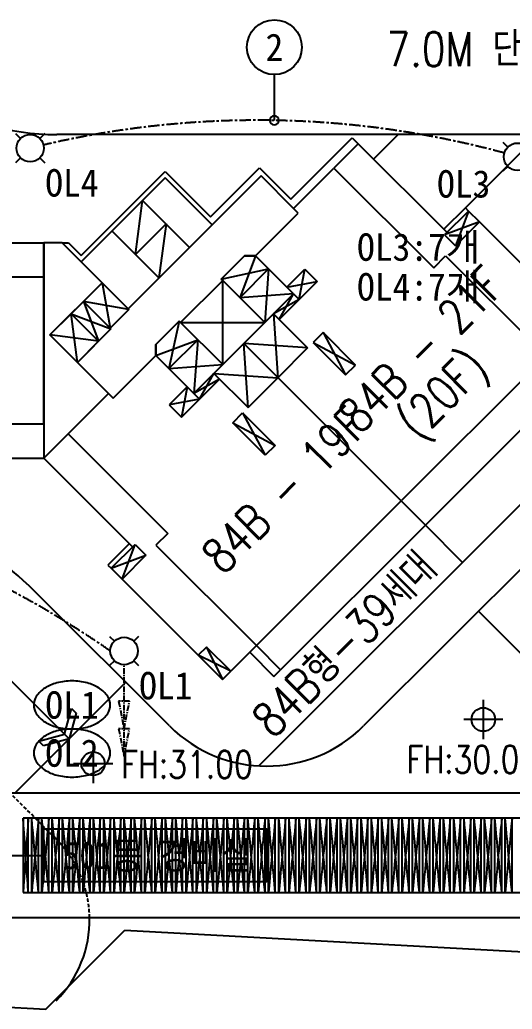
# Model space of a CAD drawing. Header units: millimetres. Extents: x 1145859089 to 1147511753, y -1047484727 to -1047247487.
# Drawn here: x 1146288014 to 1146309539, y -1047451023 to -1047407751 of the extents above; entities that cross this region are included whole.
import ezdxf
from ezdxf.enums import TextEntityAlignment as Align
from ezdxf.xclip import XClip

# ---------------------------------------------------------------- set-up
doc = ezdxf.new("R2010")
doc.units = ezdxf.units.MM
doc.header["$LTSCALE"] = 100
doc.header["$MEASUREMENT"] = 0
doc.header["$XCLIPFRAME"] = 2
for name, pattern in [('CENTERX2', [4, 2.5, -0.5, 0.5, -0.5]), ('단지배치도$0$CENTER', [31, 30, -0.5, 0, -0.5]), ('단지배치도$0$HID', [2.3, 1.5, -0.8])]:
    doc.linetypes.add(name, pattern=pattern)
doc.layers.get('0').update_dxf_attribs({"linetype": 'CONTINUOUS'})
doc.layers.get('Defpoints').update_dxf_attribs({"linetype": 'CONTINUOUS'})
for name, color, linetype in [('01-전등등기구', 2, 'CONTINUOUS'), ('L-지중매입', 3, 'CENTERX2'), ('TEXT', 7, 'CONTINUOUS'), ('TEXT-기호', 2, 'CONTINUOUS'), ('XREF', 135, 'CONTINUOUS'), ('단지배치도$0$S240910', 33, 'CONTINUOUS'), ('단지배치도$0$W240910', 135, 'CONTINUOUS')]:
    doc.layers.add(name, color=color, linetype=linetype)
doc.styles.add('단지배치도$0$WS1', font='romans.shx', dxfattribs={"width": 0.8, "bigfont": 'whgtxt.shx'})
doc.styles.add('돋움체', font='DotumChe.ttf')

# ---------------------------------------------------------------- blocks, each defined once
blk = doc.blocks.new('단지배치도$0$zw$9902')
at = {"layer": '단지배치도$0$W240910'}
for p, q in [((45751, -41400, 0), (20965, -41400, 0)), ((34808, -42476, 0), (35884, -41400, 0)), ((42021, -41400, 0), (38817, -44604, 0)), ((31188, -44229, 0), (33875, -41542, 0)), ((34136, -41804, 0), (33075, -42865, 0)), ((33875, -41542, 0), (34136, -41804, 0)), ((38018, -45686, 0), (34136, -41804, 0)), ((22023, -46690, 0), (25700, -43013, 0)), ((25700, -43013, 0), (27680, -44993, 0)), ((27680, -44993, 0), (29816, -42857, 0)), ((29886, -43211, 0), (27751, -45346, 0)), ((29816, -42857, 0), (31188, -44229, 0)), ((31308, -44632, 0), (29886, -43211, 0)), ((31308, -44632, 0), (33075, -42865, 0)), ((33075, -42865, 0), (37435, -47224, 0)), ((25700, -43296, 0), (22023, -46973, 0)), ((27751, -45346, 0), (25700, -43296, 0)), ((24399, -46648, 0), (24710, -44286, 0)), ((24710, -44286, 0), (26761, -46336, 0)), ((29646, -46704, 0), (31513, -44837, 0)), ((29646, -46704, 0), (31513, -44837, 0)), ((31513, -44837, 0), (31308, -44632, 0)), ((31513, -44837, 0), (31308, -44632, 0)), ((38817, -44604, 0), (37877, -45544, 0)), ((38959, -44745, 0), (37912, -45792, 0)), ((38959, -44745, 0), (38389, -46269, 0)), ((38959, -44745, 0), (38817, -44604, 0)), ((39436, -45223, 0), (38959, -44745, 0)), ((27751, -45346, 0), (24074, -49023, 0)), ((24074, -49023, 0), (27751, -45346, 0)), ((25736, -45311, 0), (24399, -46648, 0)), ((25736, -45311, 0), (25425, -47673, 0)), ((39436, -45223, 0), (37912, -45792, 0)), ((38389, -46269, 0), (39436, -45223, 0)), ((42763, -48550, 0), (39436, -45223, 0)), ((23374, -45622, 0), (25425, -47673, 0)), ((37912, -45792, 0), (38389, -46269, 0)), ((18155, -46140, 0), (20390, -46140, 0)), ((21191, -46140, 0), (20390, -46140, 0)), ((20390, -46140, 0), (20390, -55550, 0)), ((20390, -47640, 0), (20390, -46140, 0)), ((22023, -46973, 0), (21191, -46140, 0)), ((21191, -46140, 0), (21473, -46140, 0)), ((21473, -46140, 0), (22023, -46690, 0)), ((29165, -46704, 0), (28147, -47722, 0)), ((28147, -47722, 0), (29165, -46704, 0)), ((29646, -46704, 0), (28960, -48536, 0)), ((29646, -46704, 0), (29165, -46704, 0)), ((29165, -46704, 0), (29646, -46704, 0)), ((31308, -48366, 0), (29646, -46704, 0)), ((31308, -48366, 0), (29646, -46704, 0)), ((37435, -47224, 0), (37951, -46708, 0)), ((37951, -46708, 0), (42339, -51095, 0)), ((22023, -46973, 0), (22936, -47885, 0)), ((22936, -47885, 0), (22023, -46973, 0)), ((51742, -47066, 0), (29793, -69015)), ((28147, -47722, 0), (30219, -47277, 0)), ((30219, -47277, 0), (28960, -48536, 0)), ((30219, -47277, 0), (30049, -49624, 0)), ((31018, -48076, 0), (31803, -47291, 0)), ((31555, -48613, 0), (31803, -47291, 0)), ((31803, -47291, 0), (32340, -47828, 0)), ((20390, -47640, 0), (16900, -47640, 0)), ((20390, -54050, 0), (20390, -47640, 0)), ((20659, -50162, 0), (22936, -47885, 0)), ((22936, -47885, 0), (22122, -48698, 0)), ((22936, -47885, 0), (24074, -49023, 0)), ((24102, -49052, 0), (22936, -47885, 0)), ((22936, -47885, 0), (23289, -49865, 0)), ((28211, -47786, 0), (26372, -49624, 0)), ((26372, -49624, 0), (28211, -47786, 0)), ((28147, -47722, 0), (28211, -47786, 0)), ((28211, -47786, 0), (28147, -47722, 0)), ((28211, -47786, 0), (30049, -49624, 0)), ((30049, -49624, 0), (28211, -47786, 0)), ((28211, -51463, 0), (28211, -47786, 0)), ((32340, -47828, 0), (30678, -49490, 0)), ((31018, -48076, 0), (32340, -47828, 0)), ((31308, -48366, 0), (28960, -48536, 0)), ((29130, -50544, 0), (31308, -48366, 0)), ((30049, -49624, 0), (31308, -48366, 0)), ((30678, -49490, 0), (31308, -48366, 0)), ((31308, -48366, 0), (31555, -48613, 0)), ((22122, -48698, 0), (21585, -49236, 0)), ((22122, -48698, 0), (23289, -49865, 0)), ((24102, -49052, 0), (22122, -48698, 0)), ((23324, -49900, 0), (22122, -48698, 0)), ((22122, -48698, 0), (22787, -50438, 0)), ((31555, -48613, 0), (30431, -49243, 0)), ((21585, -49236, 0), (20659, -50162, 0)), ((22787, -50438, 0), (21585, -49236, 0)), ((21585, -49236, 0), (22787, -50438, 0)), ((21861, -51364, 0), (21585, -49236, 0)), ((21585, -49236, 0), (23324, -49900, 0)), ((24102, -49052, 0), (23289, -49865, 0)), ((23289, -49865, 0), (24102, -49052, 0)), ((24074, -49023, 0), (24102, -49052, 0)), ((30431, -49243, 0), (31923, -50735, 0)), ((30431, -49243, 0), (30622, -52036, 0)), ((30678, -49490, 0), (30431, -49243, 0)), ((26308, -49561, 0), (25290, -50579, 0)), ((25290, -50579, 0), (26308, -49561, 0)), ((26308, -49561, 0), (25863, -51633, 0)), ((26372, -49624, 0), (26308, -49561, 0)), ((26308, -49561, 0), (26372, -49624, 0)), ((26372, -49624, 0), (28211, -51463, 0)), ((28211, -51463, 0), (26372, -49624, 0)), ((26372, -49624, 0), (30049, -49624, 0)), ((28211, -51463, 0), (30049, -49624, 0)), ((23218, -52722, 0), (20659, -50162, 0)), ((20659, -50162, 0), (21861, -51364, 0)), ((22787, -50438, 0), (20659, -50162, 0)), ((23324, -49900, 0), (21861, -51364, 0)), ((22787, -50438, 0), (23324, -49900, 0)), ((23289, -49865, 0), (23324, -49900, 0)), ((32595, -50063, 0), (32163, -50494, 0)), ((34016, -51484, 0), (32595, -50063, 0)), ((32595, -50063, 0), (33585, -51915, 0)), ((21861, -51364, 0), (22787, -50438, 0)), ((25290, -51060, 0), (27122, -50374, 0)), ((25290, -50579, 0), (25290, -51060, 0)), ((25290, -51060, 0), (25290, -50579, 0)), ((27122, -50374, 0), (25863, -51633, 0)), ((27122, -50374, 0), (26952, -52722, 0)), ((29130, -50544, 0), (26952, -52722, 0)), ((36010, -57424, 0), (29130, -50544, 0)), ((31923, -50735, 0), (29130, -50544, 0)), ((36010, -57424, 0), (29130, -50544, 0)), ((29321, -53337, 0), (29130, -50544, 0)), ((32163, -50494, 0), (33585, -51915, 0)), ((32163, -50494, 0), (34016, -51484, 0)), ((23423, -52927, 0), (25290, -51060, 0)), ((25290, -51060, 0), (23423, -52927, 0)), ((25290, -51060, 0), (26952, -52722, 0)), ((26952, -52722, 0), (25290, -51060, 0)), ((31923, -50735, 0), (30622, -52036, 0)), ((21861, -51364, 0), (23218, -52722, 0)), ((25863, -51633, 0), (28211, -51463, 0)), ((26952, -52722, 0), (28211, -51463, 0)), ((33585, -51915, 0), (34016, -51484, 0)), ((42339, -51095, 0), (36010, -57424, 0)), ((27199, -52969, 0), (27829, -51845, 0)), ((27829, -51845, 0), (29321, -53337, 0)), ((27829, -51845, 0), (30622, -52036, 0)), ((28076, -52092, 0), (27829, -51845, 0)), ((49994, -51643, 0), (34370, -67267)), ((26415, -53754, 0), (28076, -52092, 0)), ((28076, -52092, 0), (26952, -52722, 0)), ((29321, -53337, 0), (30622, -52036, 0)), ((37071, -58484, 0), (43399, -52156, 0)), ((20390, -55550, 0), (23218, -52722, 0)), ((23218, -52722, 0), (21451, -54489, 0)), ((23218, -52722, 0), (23423, -52927, 0)), ((23423, -52927, 0), (23218, -52722, 0)), ((26662, -52432, 0), (25877, -53217, 0)), ((26662, -52432, 0), (26415, -53754, 0)), ((26952, -52722, 0), (27199, -52969, 0)), ((27199, -52969, 0), (25877, -53217, 0)), ((25877, -53217, 0), (26415, -53754, 0)), ((28649, -54009, 0), (29080, -53577, 0)), ((29080, -53577, 0), (30502, -54998, 0)), ((29080, -53577, 0), (30070, -55430, 0)), ((5360, -54050, 0), (20390, -54050, 0)), ((20390, -54050, 0), (20390, -55550, 0)), ((30070, -55430, 0), (28649, -54009, 0)), ((28649, -54009, 0), (30502, -54998, 0)), ((20390, -55550, 0), (21451, -54489, 0)), ((21451, -54489, 0), (25810, -58849, 0)), ((30502, -54998, 0), (30070, -55430, 0)), ((5360, -55550, 0), (20390, -55550, 0)), ((24272, -59432, 0), (20390, -55550, 0)), ((29681, -63752, 0), (36010, -57424, 0)), ((36010, -57424, 0), (37071, -58484, 0)), ((25810, -58849, 0), (25294, -59365, 0)), ((37071, -58484, 0), (30742, -64813, 0)), ((38697, -60111, 0), (37071, -58484, 0)), ((24131, -59291, 0), (23190, -60231, 0)), ((23332, -60372, 0), (24378, -59326, 0)), ((23809, -60850, 0), (24378, -59326, 0)), ((24378, -59326, 0), (24855, -59803, 0)), ((25294, -59365, 0), (29681, -63752, 0)), ((23332, -60372, 0), (24855, -59803, 0)), ((24855, -59803, 0), (23809, -60850, 0)), ((23190, -60231, 0), (23332, -60372, 0)), ((23809, -60850, 0), (23332, -60372, 0)), ((27136, -64177, 0), (23809, -60850, 0)), ((25884, -67267, 0), (19975, -61357)), ((39387, -62249, 0), (44337, -67199, 0)), ((21499, -67831, 0), (17500, -63832)), ((27500, -63813, 0), (27136, -64177, 0)), ((28561, -64873, 0), (27500, -63813, 0)), ((27500, -63813, 0), (28196, -65237, 0)), ((29681, -63752, 0), (28561, -64873, 0)), ((29391, -64042, 0), (30452, -65103, 0)), ((29681, -63752, 0), (30742, -64813, 0)), ((27136, -64177, 0), (28196, -65237, 0)), ((28561, -64873, 0), (27136, -64177, 0)), ((28196, -65237, 0), (28561, -64873, 0)), ((30452, -65103, 0), (30742, -64813, 0)), ((23974, -65356, 0), (19131, -70199, 0)), ((39602, -66126, 0), (39602, -67841, 0)), ((21295, -67627, 0), (21594, -66509, 0)), ((21594, -66509, 0), (21798, -66713, 0)), ((21798, -66713, 0), (21499, -67831, 0)), ((40460, -66984, 0), (38745, -66984, 0)), ((20177, -67927, 0), (21295, -67627, 0)), ((20381, -68131, 0), (20177, -67927, 0)), ((21499, -67831, 0), (20381, -68131, 0)), ((22546, -68060), (22546, -69774)), ((23403, -68917), (21688, -68917)), ((47630, -70199), (11880, -70199)), ((19490, -71299), (19490, -74549)), ((46180, -71299), (19490, -71299)), ((19710, -74549), (19710, -71299)), ((19860, -74549), (19860, -71299)), ((20160, -74549), (20160, -71299)), ((20310, -74549), (20310, -71299)), ((20610, -74549), (20610, -71299)), ((20760, -74549), (20760, -71299)), ((21060, -74549), (21060, -71299)), ((21210, -74549), (21210, -71299)), ((21510, -74549), (21510, -71299)), ((21660, -74549), (21660, -71299)), ((21960, -74549), (21960, -71299)), ((22110, -74549), (22110, -71299)), ((22410, -74549), (22410, -71299)), ((22560, -74549), (22560, -71299)), ((22860, -74549), (22860, -71299)), ((23010, -74549), (23010, -71299)), ((23310, -74549), (23310, -71299)), ((23460, -74549), (23460, -71299)), ((23760, -74549), (23760, -71299)), ((23910, -74549), (23910, -71299)), ((24210, -74549), (24210, -71299)), ((24360, -74549), (24360, -71299)), ((24660, -74549), (24660, -71299)), ((24810, -74549), (24810, -71299)), ((25110, -74549), (25110, -71299)), ((25260, -74549), (25260, -71299)), ((25560, -74549), (25560, -71299)), ((25710, -74549), (25710, -71299)), ((26010, -74549), (26010, -71299)), ((26160, -74549), (26160, -71299)), ((26460, -74549), (26460, -71299)), ((26610, -74549), (26610, -71299)), ((26910, -74549), (26910, -71299)), ((27060, -74549), (27060, -71299)), ((27360, -74549), (27360, -71299)), ((27510, -74549), (27510, -71299)), ((27810, -74549), (27810, -71299)), ((27960, -74549), (27960, -71299)), ((28260, -74549), (28260, -71299)), ((28410, -74549), (28410, -71299)), ((28710, -74549), (28710, -71299)), ((28860, -74549), (28860, -71299)), ((29160, -74549), (29160, -71299)), ((29310, -74549), (29310, -71299)), ((29610, -74549), (29610, -71299)), ((29760, -74549), (29760, -71299)), ((30060, -74549), (30060, -71299)), ((30210, -74549), (30210, -71299)), ((30510, -74549), (30510, -71299)), ((30660, -74549), (30660, -71299)), ((30960, -74549), (30960, -71299)), ((31110, -74549), (31110, -71299)), ((31410, -74549), (31410, -71299)), ((31560, -74549), (31560, -71299)), ((31860, -74549), (31860, -71299)), ((32010, -74549), (32010, -71299)), ((32310, -74549), (32310, -71299)), ((32460, -74549), (32460, -71299)), ((32760, -74549), (32760, -71299)), ((32910, -74549), (32910, -71299)), ((33210, -74549), (33210, -71299)), ((33360, -74549), (33360, -71299)), ((33660, -74549), (33660, -71299)), ((33810, -74549), (33810, -71299)), ((34110, -74549), (34110, -71299)), ((34260, -74549), (34260, -71299)), ((34560, -74549), (34560, -71299)), ((34710, -74549), (34710, -71299)), ((35010, -74549), (35010, -71299)), ((35160, -74549), (35160, -71299)), ((35460, -74549), (35460, -71299)), ((35610, -74549), (35610, -71299)), ((35910, -74549), (35910, -71299)), ((36060, -74549), (36060, -71299)), ((36360, -74549), (36360, -71299)), ((36510, -74549), (36510, -71299)), ((36810, -74549), (36810, -71299)), ((36960, -74549), (36960, -71299)), ((37260, -74549), (37260, -71299)), ((37410, -74549), (37410, -71299)), ((37710, -74549), (37710, -71299)), ((37860, -74549), (37860, -71299)), ((38160, -74549), (38160, -71299)), ((38310, -74549), (38310, -71299)), ((38610, -74549), (38610, -71299)), ((38760, -74549), (38760, -71299)), ((39060, -74549), (39060, -71299)), ((39210, -74549), (39210, -71299)), ((39510, -74549), (39510, -71299)), ((39660, -74549), (39660, -71299)), ((39960, -74549), (39960, -71299)), ((40110, -74549), (40110, -71299)), ((40410, -74549), (40410, -71299)), ((40560, -74549), (40560, -71299)), ((40860, -74549), (40860, -71299)), ((19490, -74549), (46180, -74549)), ((11880, -75649), (47630, -75649)), ((20474, -79654), (23926, -76203)), ((23926, -76203), (28497, -76441)), ((28497, -76441), (51186, -77684)), ((11597, -79173), (20474, -79654))]:
    blk.add_line(p, q, dxfattribs=at)
at = {"layer": '단지배치도$0$W240910', "ltscale": 5}
blk.add_line((38697, -60111, 0), (37071, -58484, 0), dxfattribs=at)
at = {"layer": '단지배치도$0$W240910', "linetype": '단지배치도$0$HID'}
blk.add_line((20929, -72211, 0), (18917, -70199), dxfattribs=at)
at = {"layer": '단지배치도$0$W240910', "linetype": '단지배치도$0$CENTER', "ltscale": 0.12}
for p, q in [((19710, -74549), (19490, -71299)), ((19710, -71299), (19490, -74549)), ((20160, -74549), (19860, -71299)), ((20160, -71299), (19860, -74549)), ((20610, -74549), (20310, -71299)), ((20610, -71299), (20310, -74549)), ((21060, -74549), (20760, -71299)), ((21060, -71299), (20760, -74549)), ((21510, -74549), (21210, -71299)), ((21510, -71299), (21210, -74549)), ((21960, -74549), (21660, -71299)), ((21960, -71299), (21660, -74549)), ((22410, -74549), (22110, -71299)), ((22410, -71299), (22110, -74549)), ((22860, -74549), (22560, -71299)), ((22860, -71299), (22560, -74549)), ((23310, -74549), (23010, -71299)), ((23310, -71299), (23010, -74549)), ((23760, -74549), (23460, -71299)), ((23760, -71299), (23460, -74549)), ((24210, -74549), (23910, -71299)), ((24210, -71299), (23910, -74549)), ((24660, -74549), (24360, -71299)), ((24660, -71299), (24360, -74549)), ((25110, -74549), (24810, -71299)), ((25110, -71299), (24810, -74549)), ((25560, -74549), (25260, -71299)), ((25560, -71299), (25260, -74549)), ((26010, -74549), (25710, -71299)), ((26010, -71299), (25710, -74549)), ((26460, -74549), (26160, -71299)), ((26460, -71299), (26160, -74549)), ((26910, -74549), (26610, -71299)), ((26910, -71299), (26610, -74549)), ((27360, -74549), (27060, -71299)), ((27360, -71299), (27060, -74549)), ((27810, -74549), (27510, -71299)), ((27810, -71299), (27510, -74549)), ((28260, -74549), (27960, -71299)), ((28260, -71299), (27960, -74549)), ((28710, -74549), (28410, -71299)), ((28710, -71299), (28410, -74549)), ((29160, -74549), (28860, -71299)), ((29160, -71299), (28860, -74549)), ((29610, -74549), (29310, -71299)), ((29610, -71299), (29310, -74549)), ((30060, -74549), (29760, -71299)), ((30060, -71299), (29760, -74549)), ((30510, -74549), (30210, -71299)), ((30510, -71299), (30210, -74549)), ((30960, -74549), (30660, -71299)), ((30960, -71299), (30660, -74549)), ((31410, -74549), (31110, -71299)), ((31410, -71299), (31110, -74549)), ((31860, -74549), (31560, -71299)), ((31860, -71299), (31560, -74549)), ((32310, -74549), (32010, -71299)), ((32310, -71299), (32010, -74549)), ((32760, -74549), (32460, -71299)), ((32760, -71299), (32460, -74549)), ((33210, -74549), (32910, -71299)), ((33210, -71299), (32910, -74549)), ((33660, -74549), (33360, -71299)), ((33660, -71299), (33360, -74549)), ((34110, -74549), (33810, -71299)), ((34110, -71299), (33810, -74549)), ((34560, -74549), (34260, -71299)), ((34560, -71299), (34260, -74549)), ((35010, -74549), (34710, -71299)), ((35010, -71299), (34710, -74549)), ((35460, -74549), (35160, -71299)), ((35460, -71299), (35160, -74549)), ((35910, -74549), (35610, -71299)), ((35910, -71299), (35610, -74549)), ((36360, -74549), (36060, -71299)), ((36360, -71299), (36060, -74549)), ((36810, -74549), (36510, -71299)), ((36810, -71299), (36510, -74549)), ((37260, -74549), (36960, -71299)), ((37260, -71299), (36960, -74549)), ((37710, -74549), (37410, -71299)), ((37710, -71299), (37410, -74549)), ((38160, -74549), (37860, -71299)), ((38160, -71299), (37860, -74549)), ((38610, -74549), (38310, -71299)), ((38610, -71299), (38310, -74549)), ((39060, -74549), (38760, -71299)), ((39060, -71299), (38760, -74549)), ((39510, -74549), (39210, -71299)), ((39510, -71299), (39210, -74549)), ((39960, -74549), (39660, -71299)), ((39960, -71299), (39660, -74549)), ((40410, -74549), (40110, -71299)), ((40410, -71299), (40110, -74549)), ((40860, -74549), (40560, -71299)), ((40860, -71299), (40560, -74549))]:
    blk.add_line(p, q, dxfattribs=at)
at = {"layer": '단지배치도$0$W240910'}
for centre in [(39602, -66984, 0), (22546, -68917)]:
    blk.add_circle(centre, 514, dxfattribs=at)
for centre, radius, start, end in [((20965, -30400, 0), 11000, 237.3847, 270), ((10783, -70550), 13000, 45.0008, 90), ((30127, -63024, 0), 6000, 225.0008, 315), ((17393, -75746, 0), 5000, 315.0008, 1.1091)]:
    blk.add_arc(centre, radius, start, end, dxfattribs=at)
at = {"layer": '단지배치도$0$W240910', "linetype": '단지배치도$0$HID'}
blk.add_arc((17393, -75746, 0), 5000, 1.1091, 45.0008, dxfattribs=at)
at = {"layer": '단지배치도$0$S240910', "style": '단지배치도$0$WS1', "width": 0.8}
for s, height, p in [('7.0M 단지내도로', 1500, (35376, -38416)), ('FH:31.00', 1200, (23768, -69555)), ('FH:30.00', 1200, (36244, -69329))]:
    blk.add_text(s, height=height, dxfattribs=at).set_placement(p)
for s, p in [('84B - 21F', (34202, -54550, 0)), ('(20F)', (36763, -54821, 0)), ('84B - 19F', (28225, -60694, 0)), ('84B형-39세대', (30423, -67862, 0))]:
    blk.add_text(s, height=1500, rotation=45, dxfattribs=at).set_placement(p)
blk = doc.blocks.new('단지배치도')
blk.add_blockref('단지배치도$0$zw$9902', (141034, 142437))
blk = doc.blocks.new('L옥외보안등')
at = {"layer": '01-전등등기구', "linetype": 'Continuous', "ltscale": 2}
for p, q in [((0, 3.18), (0.53, 2.65)), ((3.18, 3.18), (2.65, 2.65)), ((0.53, 0.53), (0, 0)), ((2.65, 0.53), (3.18, 0))]:
    blk.add_line(p, q, dxfattribs=at)
at = {"layer": '01-전등등기구'}
blk.add_circle((1.59, 1.59), 1.5, dxfattribs=at)
blk = doc.blocks.new('E기호표시')
at = {"layer": 'TEXT-기호', "color": 6}
blk.add_line((0.5, 0.5), (0.5, 5.5), dxfattribs=at)
blk.add_circle((0.5, 0.5), 0.5, dxfattribs=at)
blk.add_circle((0.5, 0.5), 0.5, dxfattribs=at)
blk = doc.blocks.new('A$C742764A1')
at = {"layer": 'TEXT-기호', "color": 6}
blk.add_line((0.5, 0.5), (0.5, 5.5), dxfattribs=at)
blk.add_circle((0.5, 0.5), 0.5, dxfattribs=at)
blk.add_circle((0.5, 0.5), 0.5, dxfattribs=at)

msp = doc.modelspace()

# ---------------------------------------------------------------- linework, layer by layer
at = {"layer": 'L-지중매입'}
msp.add_line((1146292571.603557, -1047439956.35423, 0), (1146292571.603557, -1047435956.35423, 0), dxfattribs=at)
at = {"layer": 'L-지중매입', "elevation": 0}
for points in [[(1146292331.614917, -1047437556.35423), (1146292571.603557, -1047438756.35423), (1146292811.592197, -1047437556.35423)], [(1146292331.614917, -1047438756.35423), (1146292571.603557, -1047439956.35423), (1146292811.592197, -1047438756.35423)]]:
    msp.add_lwpolyline(points, close=True, dxfattribs=at)
at = {"layer": 'L-지중매입', "ltscale": 2}
for centre, radius, start, end in [((1146298422.517721, -1047453305.3298), 41160.352663, 74.8317093983, 103.1619141547), ((1146268212.067929, -1047469446.859984, 0), 41553.25974, 55.1248143068, 85.1248143068)]:
    msp.add_arc(centre, radius, start, end, dxfattribs=at)
at = {"layer": 'TEXT-기호', "color": 6}
for points in [[(1146290295.643836, -1047436667.550557, 0.06374912), (1146289627.571754, -1047436753.076143, 0.0767522035), (1146289113.106357, -1047436975.368658, 0.1071501157), (1146288735.280886, -1047437345.081158, 0.1467308787), (1146288623.283294, -1047437718.507289, 0.1467308787), (1146288735.280886, -1047438091.93342, 0.1071501157), (1146289113.106357, -1047438461.645922, 0.0767522035), (1146289627.571754, -1047438683.938435, 0.06374912), (1146290295.643836, -1047438769.464022, 0.06374912), (1146290963.715918, -1047438683.938435, 0.0767522035), (1146291478.181315, -1047438461.645922, 0.1071501157), (1146291856.006786, -1047438091.93342, 0.1467308787), (1146291968.004377, -1047437718.507289, 0.1467308787), (1146291856.006786, -1047437345.081158, 0.1071501157), (1146291478.181315, -1047436975.368658, 0.0767522035), (1146290963.715918, -1047436753.076143, 0.06374912)], [(1146290295.643836, -1047438769.464022, 0.06374912), (1146289627.571754, -1047438854.989608, 0.0767522035), (1146289113.106357, -1047439077.282122, 0.1071501157), (1146288735.280886, -1047439446.994623, 0.1467308787), (1146288623.283294, -1047439820.420754, 0.1467308787), (1146288735.280886, -1047440193.846885, 0.1071501157), (1146289113.106357, -1047440563.559386, 0.0767522035), (1146289627.571754, -1047440785.8519, 0.06374912), (1146290295.643836, -1047440871.377486, 0.06374912), (1146290963.715918, -1047440785.8519, 0.0767522035), (1146291478.181315, -1047440563.559386, 0.1071501157), (1146291856.006786, -1047440193.846885, 0.1467308787), (1146291968.004377, -1047439820.420754, 0.1467308787), (1146291856.006786, -1047439446.994623, 0.1071501157), (1146291478.181315, -1047439077.282122, 0.0767522035), (1146290963.715918, -1047438854.989608, 0.06374912)]]:
    msp.add_lwpolyline(points, format="xyb", close=True, dxfattribs=at)
at = {"layer": 'TEXT-기호', "color": 6, "elevation": 0}
msp.add_lwpolyline([(1146289064.072283, -1047443140.644015), (1146298793.536179, -1047443140.644015), (1146298793.536179, -1047445446.679671), (1146289064.072283, -1047445446.679671)], close=True, dxfattribs=at)
at = {"layer": 'TEXT-기호', "color": 6}
msp.add_circle((1146299143.154946, -1047408951.286094), 1200, dxfattribs=at)

# ---------------------------------------------------------------- block references
at = {"layer": '01-전등등기구', "linetype": 'Continuous', "ltscale": 2, "xscale": 400.0000000000001, "yscale": 400.0000000000001, "zscale": 400.0000000000001}
for p in [(1146287830.994306, -1047414003.214662), (1146309133.894894, -1047414376.243938), (1146291935.448332, -1047435992.735887, 0)]:
    msp.add_blockref('L옥외보안등', p, dxfattribs=at)
at = {"layer": 'TEXT-기호', "linetype": 'Continuous', "ltscale": 2, "xscale": -400, "yscale": 400, "zscale": 400, "rotation": 359.9999999999948}
msp.add_blockref('A$C742764A1', (1146299343.161773, -1047412351.288301), dxfattribs=at)
at = {"layer": 'TEXT-기호', "color": 6, "xscale": 400, "yscale": 400, "zscale": 400, "rotation": 270}
msp.add_blockref('E기호표시', (1146286864.070076, -1047444093.655016, 0), dxfattribs=at)
at = {"layer": 'XREF'}
ref = msp.add_blockref('단지배치도', (1146127639.433663, -1047513806.462535), dxfattribs=at)
XClip(ref).set_block_clipping_path([(72982.4064819524, 34919.7593965298), (360382.4067475507, 255319.7593436697)])

# ---------------------------------------------------------------- texts
at = {"layer": 'Defpoints', "color": 1, "style": '돋움체'}
for s, p in [('OL3:7개', (1146305449.143952, -1047417679.698467)), ('OL4:7개', (1146305449.143952, -1047419416.768509))]:
    msp.add_text(s, height=1200, dxfattribs=at).set_placement(p, align=Align.MIDDLE)
at = {"layer": 'TEXT', "style": '돋움체'}
for s, p in [('OL4', (1146289127.845697, -1047414883.118424)), ('OL3', (1146306254.452321, -1047414928.016853)), ('OL1', (1146293232.299724, -1047436872.639648, 0))]:
    msp.add_text(s, height=1200, dxfattribs=at).set_placement(p, align=Align.MIDDLE_LEFT)
at = {"layer": 'TEXT-기호', "color": 6, "style": '돋움체'}
for s, p in [('2', (1146299143.154946, -1047408951.286094)), ('OL1', (1146290295.643836, -1047437718.507289)), ('OL2', (1146290295.643836, -1047439820.420754))]:
    msp.add_text(s, height=1200, dxfattribs=at).set_placement(p, align=Align.MIDDLE)
at = {"layer": 'TEXT-기호', "color": 6, "style": '돋움체', "width": 0.9}
msp.add_text('501동 경비실', height=1200, dxfattribs=at).set_placement((1146294029.366332, -1047444293.661843, 0), align=Align.MIDDLE_CENTER)

doc.saveas('drawing.dxf')
